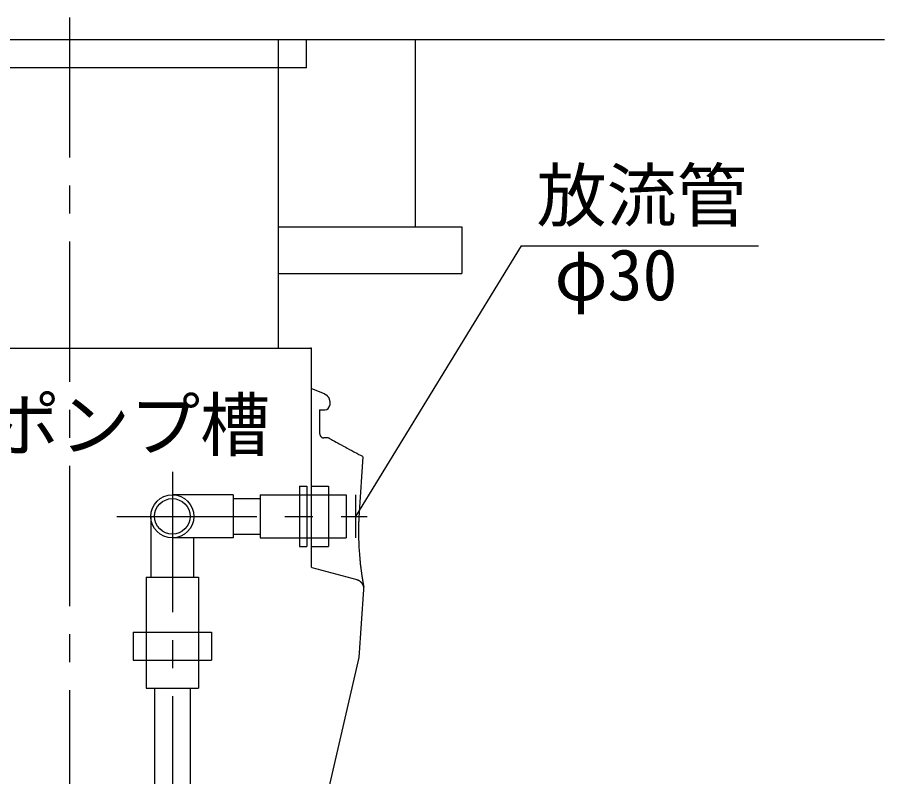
# Model space of a CAD drawing. Units: millimetres, scale not verified. Extents: x -10044 to 7274, y -6719 to 5358.
# Drawn here: x -3855 to -2926, y -2728 to -1915 of the extents above; entities that cross this region are included whole.
import ezdxf
from ezdxf.enums import TextEntityAlignment as Align

# ---------------------------------------------------------------- set-up
doc = ezdxf.new("R2010")
doc.units = ezdxf.units.MM
doc.header["$LTSCALE"] = 30
doc.linetypes.add('CHAIN1', pattern=[8, 5, -1, 1, -1])
doc.layers.add('0-1_KIKI', color=3, linetype='Continuous', lineweight=25)
doc.layers.add('0-2_SEISAKU', color=2, linetype='Continuous', lineweight=25)
doc.styles.add('MS Gothic', font='')
doc.styles.get('MS Gothic').set_extended_font_data('MS Gothic')

msp = doc.modelspace()

# ---------------------------------------------------------------- linework, layer by layer
at = {"layer": '0-1_KIKI', "linetype": 'CHAIN1'}
for p, q in [((-3798.76, -1914.95), (-3798.76, -3192.06)), ((-3688.76, -2401.42), (-3688.76, -3060.94)), ((-3748.22, -2449), (-3480.07, -2449))]:
    msp.add_line(p, q, dxfattribs=at)
at = {"layer": '0-1_KIKI', "color": 4}
for q in [(-3492.76, -2449), (-3061.52, -2159.54)]:
    msp.add_line((-3315.44, -2159.54), q, dxfattribs=at)
at = {"layer": '0-1_KIKI'}
for p, q in [((-4056.76, -2269), (-3540.76, -2269)), ((-3531.1, -2335), (-3525.35, -2335)), ((-3522.98, -2365), (-3526.61, -2365)), ((-3552.76, -2416.8), (-3552.76, -2481.2)), ((-3539.76, -2416.8), (-3521.76, -2416.8)), ((-3521.76, -2416.8), (-3521.76, -2481.2)), ((-3623.76, -2426), (-3688.76, -2426)), ((-3623.76, -2426), (-3623.76, -2472)), ((-3623.76, -2430), (-3594.76, -2430)), ((-3594.76, -2426), (-3502.76, -2426)), ((-3594.76, -2426), (-3594.76, -2472)), ((-3539.76, -2503.23), (-3539.76, -2425.5)), ((-3502.76, -2426), (-3502.76, -2472)), ((-3492.76, -2426), (-3492.76, -2472)), ((-3711.76, -2449), (-3711.76, -2514)), ((-3623.76, -2468), (-3594.76, -2468)), ((-3623.76, -2472), (-3688.76, -2472)), ((-3665.76, -2514), (-3665.76, -2472)), ((-3594.76, -2472), (-3502.76, -2472)), ((-3552.76, -2481.2), (-3544.76, -2481.2)), ((-3539.76, -2481.2), (-3521.76, -2481.2)), ((-3716.76, -2514), (-3716.76, -2633)), ((-3730.76, -2573), (-3730.76, -2603)), ((-3730.76, -2603), (-3646.76, -2603)), ((-3716.76, -2633), (-3660.76, -2633)), ((-3707.76, -2633), (-3707.76, -2949)), ((-3669.76, -2633), (-3669.76, -2949))]:
    msp.add_line(p, q, dxfattribs=at)
for points in [[(-3539.76, -2425.5), (-3539.76, -2269), (-3540.76, -2269)], [(-3539.76, -2312.15), (-3526.4, -2317.58), (-3526.35, -2317.6), (-3526.29, -2317.63), (-3526.22, -2317.66), (-3526.15, -2317.69), (-3526.06, -2317.72), (-3525.98, -2317.76), (-3525.89, -2317.8), (-3525.8, -2317.84), (-3525.71, -2317.89), (-3525.62, -2317.94), (-3525.53, -2317.98), (-3525.43, -2318.04), (-3525.33, -2318.1), (-3525.22, -2318.16), (-3525.11, -2318.23), (-3524.99, -2318.31), (-3524.86, -2318.4), (-3524.73, -2318.49), (-3524.59, -2318.59), (-3524.45, -2318.69), (-3524.31, -2318.8), (-3524.17, -2318.9), (-3524.04, -2319), (-3523.92, -2319.09), (-3523.81, -2319.18), (-3523.71, -2319.27), (-3523.61, -2319.35), (-3523.52, -2319.44), (-3523.43, -2319.52), (-3523.34, -2319.61), (-3523.25, -2319.71), (-3523.15, -2319.81), (-3523.05, -2319.93), (-3522.94, -2320.05), (-3522.83, -2320.18), (-3522.72, -2320.31), (-3522.61, -2320.44), (-3522.5, -2320.57)], [(-3522.5, -2320.57), (-3522.4, -2320.7), (-3522.3, -2320.82), (-3522.21, -2320.94), (-3522.13, -2321.04), (-3522.06, -2321.15), (-3521.99, -2321.25), (-3521.92, -2321.36), (-3521.86, -2321.46), (-3521.79, -2321.58), (-3521.72, -2321.7), (-3521.65, -2321.84), (-3521.57, -2321.98), (-3521.49, -2322.13), (-3521.42, -2322.29), (-3521.34, -2322.44), (-3521.27, -2322.59), (-3521.2, -2322.74), (-3521.13, -2322.88), (-3521.08, -2323.01), (-3521.03, -2323.13), (-3520.98, -2323.25), (-3520.94, -2323.36), (-3520.89, -2323.48), (-3520.86, -2323.6), (-3520.82, -2323.72), (-3520.78, -2323.86), (-3520.74, -2324.01), (-3520.7, -2324.16), (-3520.66, -2324.33), (-3520.62, -2324.49), (-3520.58, -2324.66), (-3520.54, -2324.82), (-3520.51, -2324.98), (-3520.48, -2325.13), (-3520.46, -2325.27), (-3520.43, -2325.4), (-3520.41, -2325.52), (-3520.4, -2325.63), (-3520.39, -2325.74)], [(-3520.39, -2325.74), (-3520.38, -2325.84), (-3520.37, -2325.94), (-3520.36, -2326.04), (-3520.36, -2326.13), (-3520.35, -2326.23), (-3520.35, -2326.32), (-3520.35, -2326.41), (-3520.35, -2326.49), (-3520.35, -2326.57), (-3520.35, -2326.63), (-3520.35, -2326.82), (-3520.35, -2330)], [(-3531.1, -2335), (-3531.1, -2360), (-3531.1, -2360.08), (-3531.1, -2360.11), (-3531.1, -2360.15), (-3531.1, -2360.2), (-3531.1, -2360.25), (-3531.1, -2360.3), (-3531.1, -2360.36), (-3531.1, -2360.41), (-3531.09, -2360.47), (-3531.09, -2360.53), (-3531.08, -2360.59), (-3531.08, -2360.65), (-3531.07, -2360.72), (-3531.06, -2360.79), (-3531.04, -2360.86), (-3531.03, -2360.94), (-3531.01, -2361.02), (-3530.99, -2361.11), (-3530.97, -2361.21), (-3530.94, -2361.3), (-3530.92, -2361.4), (-3530.89, -2361.5), (-3530.86, -2361.6), (-3530.84, -2361.69), (-3530.81, -2361.78), (-3530.79, -2361.86), (-3530.76, -2361.93), (-3530.73, -2362), (-3530.71, -2362.07), (-3530.68, -2362.14), (-3530.65, -2362.21), (-3530.61, -2362.28), (-3530.58, -2362.35), (-3530.53, -2362.43), (-3530.49, -2362.52), (-3530.44, -2362.6), (-3530.39, -2362.69), (-3530.34, -2362.78)], [(-3530.34, -2362.78), (-3530.29, -2362.87), (-3530.24, -2362.95), (-3530.19, -2363.03), (-3530.14, -2363.1), (-3530.1, -2363.16), (-3530.05, -2363.22), (-3530.01, -2363.28), (-3529.96, -2363.34), (-3529.92, -2363.39), (-3529.86, -2363.45), (-3529.81, -2363.51), (-3529.74, -2363.58), (-3529.67, -2363.65), (-3529.6, -2363.72), (-3529.53, -2363.79), (-3529.45, -2363.86), (-3529.38, -2363.93), (-3529.31, -2364), (-3529.24, -2364.06), (-3529.17, -2364.11), (-3529.11, -2364.16), (-3529.05, -2364.21), (-3528.99, -2364.25), (-3528.93, -2364.29), (-3528.87, -2364.33), (-3528.8, -2364.37), (-3528.72, -2364.41), (-3528.65, -2364.46), (-3528.56, -2364.5), (-3528.47, -2364.54), (-3528.38, -2364.59), (-3528.29, -2364.63), (-3528.21, -2364.67), (-3528.12, -2364.71), (-3528.04, -2364.74), (-3527.97, -2364.77), (-3527.9, -2364.8), (-3527.83, -2364.82), (-3527.77, -2364.84)], [(-3527.77, -2364.84), (-3527.7, -2364.86), (-3527.64, -2364.88), (-3527.58, -2364.89), (-3527.52, -2364.91), (-3527.45, -2364.92), (-3527.39, -2364.93), (-3527.32, -2364.94), (-3527.25, -2364.95), (-3527.19, -2364.96), (-3527.13, -2364.97), (-3527.07, -2364.97), (-3527.02, -2364.98), (-3526.98, -2364.98), (-3526.94, -2364.99), (-3526.9, -2364.99), (-3526.87, -2364.99), (-3526.85, -2365), (-3526.82, -2365), (-3526.8, -2365), (-3526.78, -2365), (-3526.76, -2365), (-3526.74, -2365), (-3526.72, -2365), (-3526.7, -2365), (-3526.68, -2365), (-3526.67, -2365), (-3526.65, -2365), (-3526.61, -2365)], [(-3522.76, -2365), (-3522.79, -2365), (-3522.81, -2365), (-3522.83, -2365), (-3522.85, -2365), (-3522.87, -2365), (-3522.89, -2365), (-3522.91, -2365), (-3522.92, -2365), (-3522.94, -2365), (-3522.98, -2365)], [(-3521.52, -2365.2), (-3521.55, -2365.19), (-3521.58, -2365.19), (-3521.61, -2365.18), (-3521.64, -2365.17), (-3521.67, -2365.16), (-3521.69, -2365.16), (-3521.72, -2365.15), (-3521.75, -2365.14), (-3521.78, -2365.14), (-3521.82, -2365.13), (-3521.85, -2365.12), (-3521.89, -2365.11), (-3521.93, -2365.1), (-3521.97, -2365.1), (-3522.01, -2365.09), (-3522.04, -2365.08), (-3522.08, -2365.08), (-3522.11, -2365.07), (-3522.14, -2365.07), (-3522.17, -2365.06), (-3522.2, -2365.06), (-3522.22, -2365.05), (-3522.25, -2365.05), (-3522.28, -2365.05), (-3522.31, -2365.04), (-3522.35, -2365.04), (-3522.38, -2365.03), (-3522.42, -2365.03), (-3522.46, -2365.03), (-3522.5, -2365.02), (-3522.53, -2365.02), (-3522.57, -2365.02), (-3522.6, -2365.01), (-3522.64, -2365.01), (-3522.67, -2365.01), (-3522.69, -2365.01), (-3522.72, -2365.01), (-3522.74, -2365), (-3522.76, -2365)], [(-3520.43, -2365.65), (-3520.47, -2365.63), (-3520.48, -2365.62), (-3520.5, -2365.61), (-3520.51, -2365.61), (-3520.53, -2365.6), (-3520.55, -2365.59), (-3520.57, -2365.58), (-3520.59, -2365.57), (-3520.6, -2365.56), (-3520.62, -2365.55), (-3520.64, -2365.54), (-3520.67, -2365.53), (-3520.69, -2365.52), (-3520.71, -2365.51), (-3520.74, -2365.49), (-3520.77, -2365.48), (-3520.8, -2365.47), (-3520.83, -2365.45), (-3520.87, -2365.44), (-3520.9, -2365.42), (-3520.94, -2365.41), (-3520.98, -2365.39), (-3521.01, -2365.38), (-3521.04, -2365.37), (-3521.07, -2365.35), (-3521.1, -2365.34), (-3521.13, -2365.33), (-3521.15, -2365.32), (-3521.18, -2365.31), (-3521.21, -2365.3), (-3521.23, -2365.29), (-3521.26, -2365.28), (-3521.3, -2365.27), (-3521.33, -2365.26), (-3521.37, -2365.25), (-3521.41, -2365.24), (-3521.45, -2365.23), (-3521.48, -2365.22), (-3521.52, -2365.2)], [(-3520.43, -2365.65), (-3518.36, -2366.78), (-3517.46, -2367.27), (-3516.48, -2367.8), (-3515.29, -2368.45), (-3513.31, -2369.53), (-3511.34, -2370.61), (-3510.13, -2371.27), (-3509.38, -2371.67), (-3508.17, -2372.33), (-3505.68, -2373.69), (-3503.79, -2374.72), (-3502.64, -2375.35), (-3501.48, -2375.98), (-3499.08, -2377.29), (-3496.67, -2378.6), (-3495.52, -2379.23), (-3494.36, -2379.86), (-3491.44, -2381.45), (-3489.16, -2382.69), (-3487.51, -2383.59), (-3485.4, -2384.74), (-3484.84, -2385.05)], [(-3484.75, -2385.2), (-3488.76, -2444.67), (-3488.85, -2446.05), (-3488.89, -2446.63), (-3488.94, -2447.32), (-3488.99, -2448.1), (-3489.04, -2448.97), (-3489.1, -2449.91), (-3489.16, -2450.89), (-3489.21, -2451.91), (-3489.26, -2452.95), (-3489.31, -2453.99), (-3489.35, -2455.05), (-3489.38, -2456.14), (-3489.41, -2457.27), (-3489.43, -2458.47), (-3489.45, -2459.73), (-3489.46, -2461.09), (-3489.47, -2462.55), (-3489.47, -2464.11), (-3489.46, -2465.77), (-3489.45, -2467.47), (-3489.43, -2469.2), (-3489.41, -2470.93), (-3489.38, -2472.61), (-3489.35, -2474.23), (-3489.32, -2475.75), (-3489.28, -2477.15), (-3489.24, -2478.44), (-3489.19, -2479.66), (-3489.13, -2480.84), (-3489.07, -2482), (-3489, -2483.16), (-3488.92, -2484.37), (-3488.83, -2485.65), (-3488.73, -2487.01), (-3488.62, -2488.44), (-3488.5, -2489.91), (-3488.38, -2491.4), (-3488.26, -2492.88)], [(-3552.76, -2416.8), (-3544.76, -2416.8), (-3544.76, -2481.2)], [(-3488.26, -2492.88), (-3488.13, -2494.31), (-3488.01, -2495.69), (-3487.89, -2496.97), (-3487.78, -2498.14), (-3487.67, -2499.2), (-3487.57, -2500.19), (-3487.46, -2501.11), (-3487.36, -2501.98), (-3487.26, -2502.82), (-3487.16, -2503.65), (-3487.05, -2504.48), (-3486.94, -2505.34), (-3486.82, -2506.2), (-3486.7, -2507.06), (-3486.59, -2507.9), (-3486.47, -2508.72), (-3486.37, -2509.49), (-3486.27, -2510.21), (-3486.17, -2510.86), (-3486.09, -2511.43), (-3486.02, -2511.93), (-3485.95, -2512.38), (-3485.89, -2512.78), (-3485.84, -2513.16), (-3485.78, -2513.52), (-3485.73, -2513.88), (-3485.67, -2514.25), (-3485.6, -2514.64), (-3485.54, -2515.06), (-3485.47, -2515.48), (-3485.4, -2515.91), (-3485.34, -2516.33), (-3485.27, -2516.74), (-3485.21, -2517.12), (-3485.15, -2517.49), (-3485.09, -2517.81), (-3485.05, -2518.11), (-3485, -2518.39), (-3484.95, -2518.65)], [(-3485.01, -2521.73), (-3485.13, -2521.52), (-3485.26, -2521.3), (-3485.4, -2521.09), (-3485.53, -2520.88), (-3485.66, -2520.69), (-3485.78, -2520.51), (-3485.91, -2520.35), (-3486.03, -2520.19), (-3486.16, -2520.04), (-3486.3, -2519.89), (-3486.44, -2519.75), (-3486.6, -2519.6), (-3486.78, -2519.44), (-3486.97, -2519.28), (-3487.18, -2519.1), (-3487.4, -2518.93), (-3487.62, -2518.76), (-3487.85, -2518.59), (-3488.07, -2518.42), (-3488.29, -2518.27), (-3488.5, -2518.13), (-3488.7, -2518), (-3488.88, -2517.89), (-3489.06, -2517.79), (-3489.22, -2517.7), (-3489.38, -2517.62), (-3489.54, -2517.55), (-3489.69, -2517.48), (-3489.84, -2517.42), (-3489.99, -2517.37), (-3490.15, -2517.31), (-3490.29, -2517.27), (-3490.43, -2517.22), (-3490.56, -2517.19), (-3490.68, -2517.15), (-3490.79, -2517.12), (-3491.09, -2517.04), (-3539.02, -2504.2)], [(-3716.76, -2514), (-3660.76, -2514), (-3660.76, -2633)], [(-3592.76, -3050), (-3488.76, -2600), (-3483.7, -2527.4), (-3483.69, -2527.23), (-3483.68, -2527.16), (-3483.68, -2527.08), (-3483.67, -2526.98), (-3483.67, -2526.88), (-3483.66, -2526.77), (-3483.66, -2526.65), (-3483.66, -2526.52), (-3483.65, -2526.4), (-3483.66, -2526.27), (-3483.66, -2526.15), (-3483.67, -2526.01), (-3483.68, -2525.88), (-3483.7, -2525.73), (-3483.72, -2525.58), (-3483.74, -2525.42), (-3483.77, -2525.24), (-3483.81, -2525.05), (-3483.85, -2524.84), (-3483.9, -2524.63), (-3483.95, -2524.42), (-3484, -2524.21), (-3484.05, -2524), (-3484.1, -2523.8), (-3484.15, -2523.61), (-3484.21, -2523.44), (-3484.26, -2523.28), (-3484.31, -2523.13), (-3484.37, -2522.98), (-3484.43, -2522.83), (-3484.5, -2522.67), (-3484.58, -2522.51), (-3484.67, -2522.33), (-3484.78, -2522.14), (-3484.89, -2521.94), (-3485.01, -2521.73)], [(-3484.95, -2518.65), (-3484.91, -2518.9), (-3484.87, -2519.15), (-3484.83, -2519.41), (-3484.78, -2519.67), (-3484.73, -2519.94), (-3484.68, -2520.23), (-3484.63, -2520.52), (-3484.58, -2520.81), (-3484.53, -2521.1), (-3484.48, -2521.38), (-3484.44, -2521.64), (-3484.39, -2521.88), (-3484.35, -2522.1), (-3484.32, -2522.29), (-3484.29, -2522.47), (-3484.26, -2522.63), (-3484.23, -2522.79), (-3484.2, -2522.93), (-3484.18, -2523.08), (-3484.15, -2523.22), (-3484.12, -2523.37), (-3484.09, -2523.53), (-3484.07, -2523.68), (-3484.04, -2523.83), (-3484.01, -2523.97), (-3483.99, -2524.11), (-3483.96, -2524.24), (-3483.94, -2524.35), (-3483.92, -2524.45), (-3483.91, -2524.53), (-3483.9, -2524.6), (-3483.88, -2524.66), (-3483.88, -2524.71), (-3483.87, -2524.75), (-3483.86, -2524.78), (-3483.85, -2524.86)], [(-3730.76, -2573), (-3646.76, -2573), (-3646.76, -2603)]]:
    msp.add_lwpolyline(points, dxfattribs=at)
for radius in [23, 19]:
    msp.add_circle((-3688.76, -2449), radius, dxfattribs=at)
for centre, radius, start, end in [((-3525.35, -2330), 5, 270, 0), ((-3538.76, -2503.23), 1, 180, 255)]:
    msp.add_arc(centre, radius, start, end, dxfattribs=at)
at = {"layer": '0-2_SEISAKU'}
for p, q in [((-2926.42, -1939), (-6997.52, -1939)), ((-3575.26, -2269), (-3575.26, -1939)), ((-3545.26, -1968.9), (-3545.26, -1939)), ((-3429, -1939), (-3429, -2139)), ((-3545.26, -1968.9), (-4055.26, -1968.9)), ((-3575.26, -2139), (-3379, -2139)), ((-3379, -2139), (-3379, -2189)), ((-3575.26, -2189), (-3379, -2189))]:
    msp.add_line(p, q, dxfattribs=at)

# ---------------------------------------------------------------- texts
at = {"layer": '0-1_KIKI', "color": 4, "style": 'MS Gothic'}
for s, p in [('放流管', (-3298.91, -2149.51)), ('φ30', (-3279.79, -2234.31)), ('放流ポンプ槽', (-4034.06, -2394.9))]:
    msp.add_text(s, height=54.99, dxfattribs=at).set_placement(p, align=Align.BOTTOM_LEFT)

doc.saveas('drawing.dxf')
